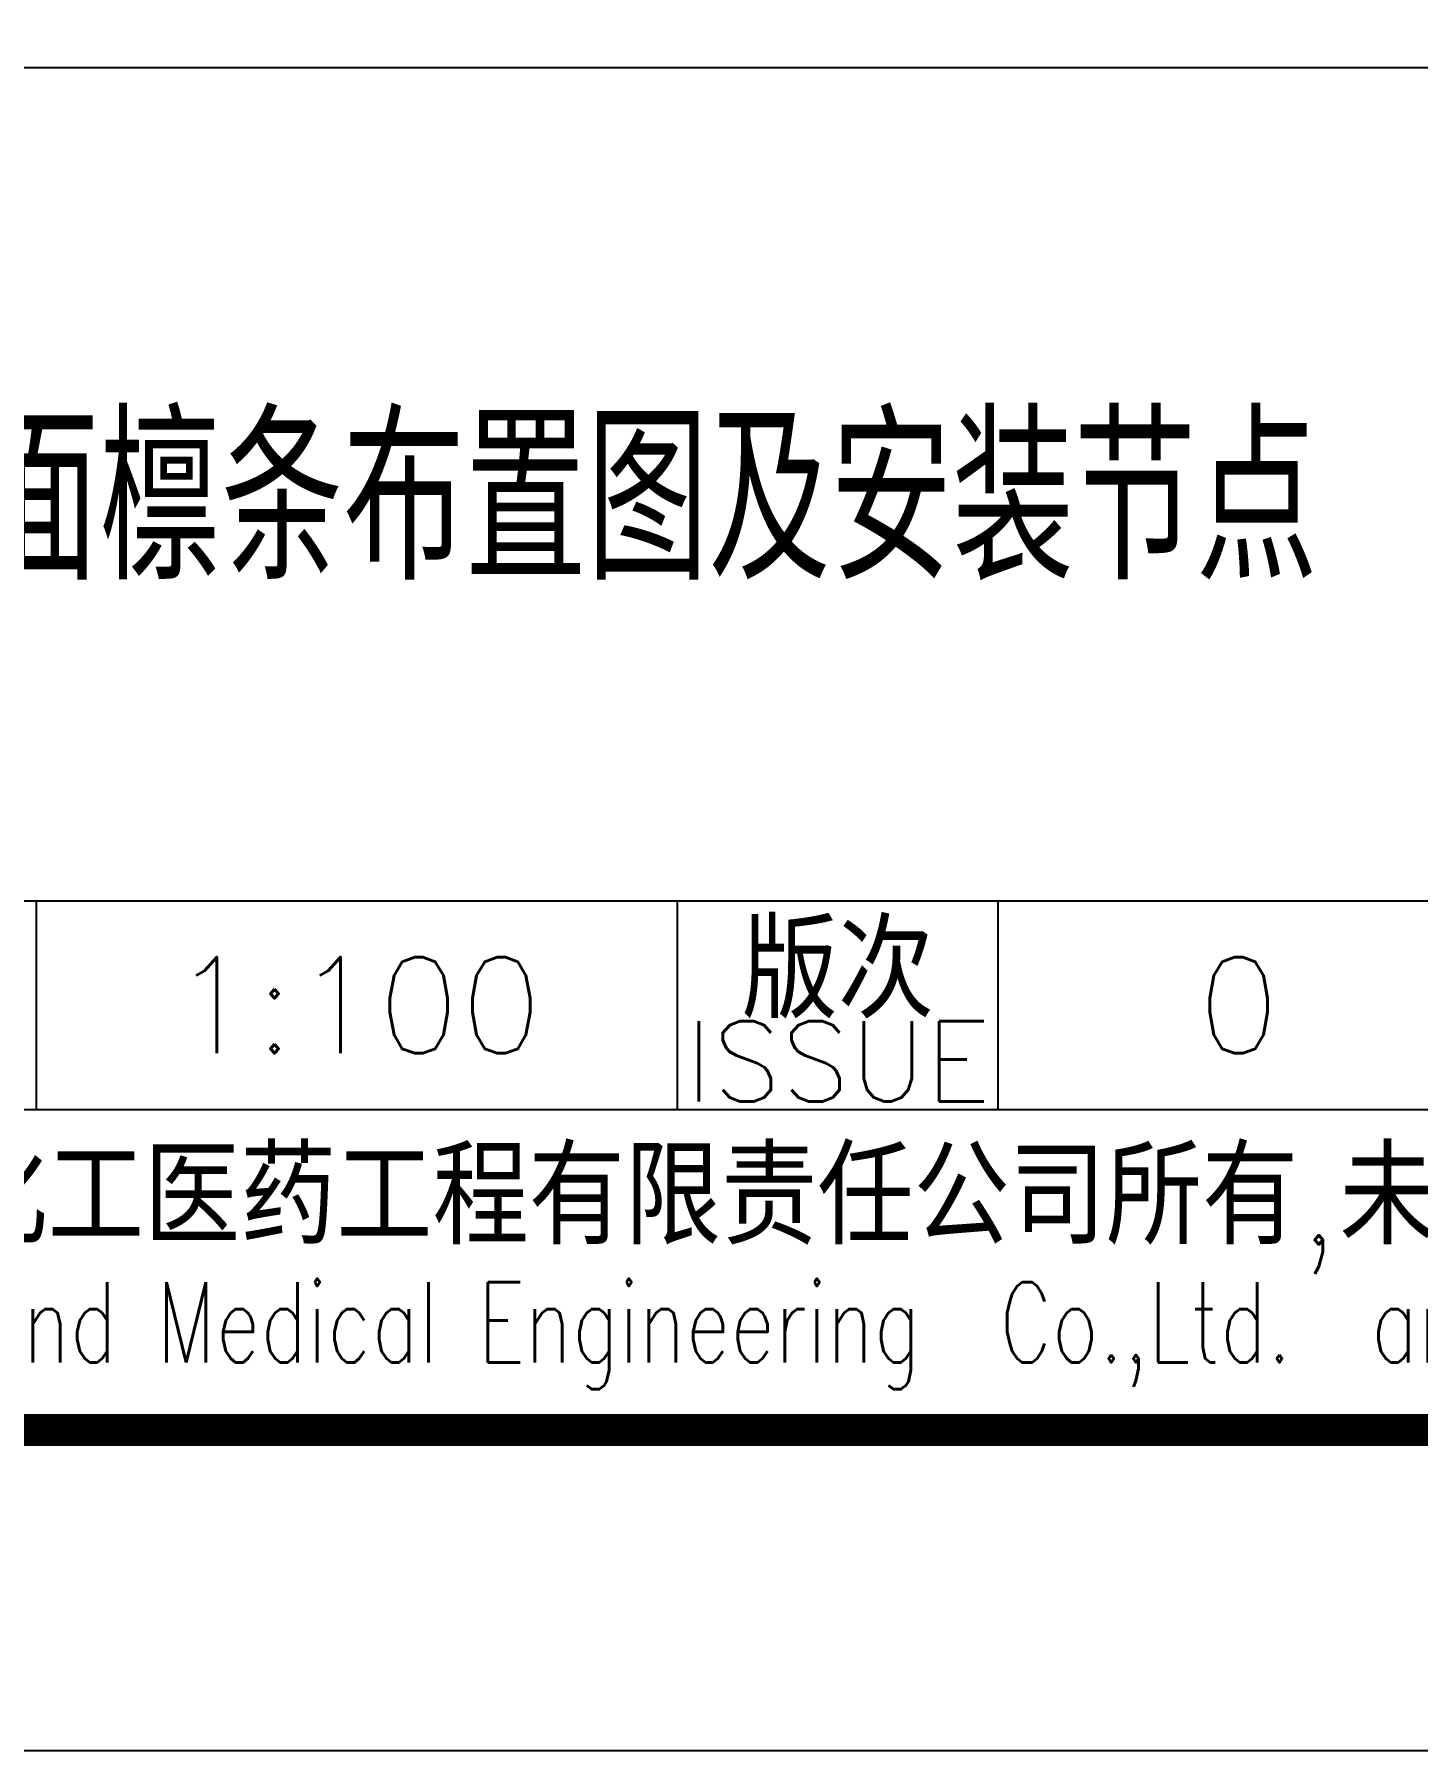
# Model space of a CAD drawing. Header units: millimetres. Extents: x 865974 to 875117, y 41124 to 44891.
# Drawn here: x 870529.4 to 870572.5, y 41123.6 to 41177.1 of the extents above; entities that cross this region are included whole.
import ezdxf
from ezdxf.enums import TextEntityAlignment as Align

# ---------------------------------------------------------------- set-up
doc = ezdxf.new("R2010")
doc.units = ezdxf.units.MM
doc.header["$LTSCALE"] = 1000
doc.header["$MEASUREMENT"] = 0
doc.layers.add('PUB_TEXT', color=7, linetype='Continuous')
doc.styles.add('ECEC_TQ', font='txt_l.shx', dxfattribs={"bigfont": 'hztxt_l.shx'})
doc.styles.add('TS', font='tssdeng.shx', dxfattribs={"width": 0.8, "height": 2.5, "bigfont": 'tssdchn.shx'})

msp = doc.modelspace()

# ---------------------------------------------------------------- linework, layer by layer
for p, q in [((870464.459, 41176.104), (870574.459, 41176.104)), ((870519.459, 41150.104), (870644.459, 41150.104)), ((870529.459, 41143.604), (870529.459, 41150.104)), ((870549.459, 41143.604), (870549.459, 41150.104)), ((870559.459, 41143.604), (870559.459, 41150.104)), ((870464.459, 41143.604), (870644.459, 41143.604)), ((870464.459, 41133.604), (870644.459, 41133.604)), ((870654.459, 41123.604), (869813.459, 41123.604))]:
    msp.add_line(p, q)
at = {"color": 0, "const_width": 1}
msp.add_lwpolyline([(870644.459, 41133.604), (869838.459, 41133.604), (869838.459, 41707.604), (870644.459, 41707.604)], close=True, dxfattribs=at)

# ---------------------------------------------------------------- texts
at = {"style": 'ECEC_TQ'}
for s, height, p in [('版次', 3, (870554.459, 41148.104)), ('ISSUE', 2.5, (870554.459, 41145.104)), ('本文件专有权属安徽华东化工医药工程有限责任公司所有,未经许可不得复制或转让给第三方', 3, (870554.459, 41140.604))]:
    msp.add_text(s, height=height, dxfattribs=at).set_placement(p, align=Align.MIDDLE)
at = {"style": 'ECEC_TQ', "width": 0.72}
msp.add_text('The proprietary right of this document belongs to Anhui Huadong Chemical And Medical Engineering  Co.,Ltd.  and any replication or transfer to the 3rd. side is forbidden without its permission. ', height=2.5, dxfattribs=at).set_placement((870554.459, 41136.604), align=Align.MIDDLE)
at = {"style": 'ECEC_TQ'}
for tag, text, p in [('1:100', '1:100', (870539.459, 41146.854)), ('0', '0', (870566.959, 41146.854))]:
    msp.add_attdef(tag, text=text, height=3, dxfattribs=at).set_placement(p, align=Align.MIDDLE)
at = {"layer": 'PUB_TEXT', "style": 'TS', "width": 0.8}
msp.add_text('墙面檩条布置图及安装节点', height=5, dxfattribs=at).set_placement((870546.624, 41162.887), align=Align.MIDDLE)

doc.saveas('drawing.dxf')
